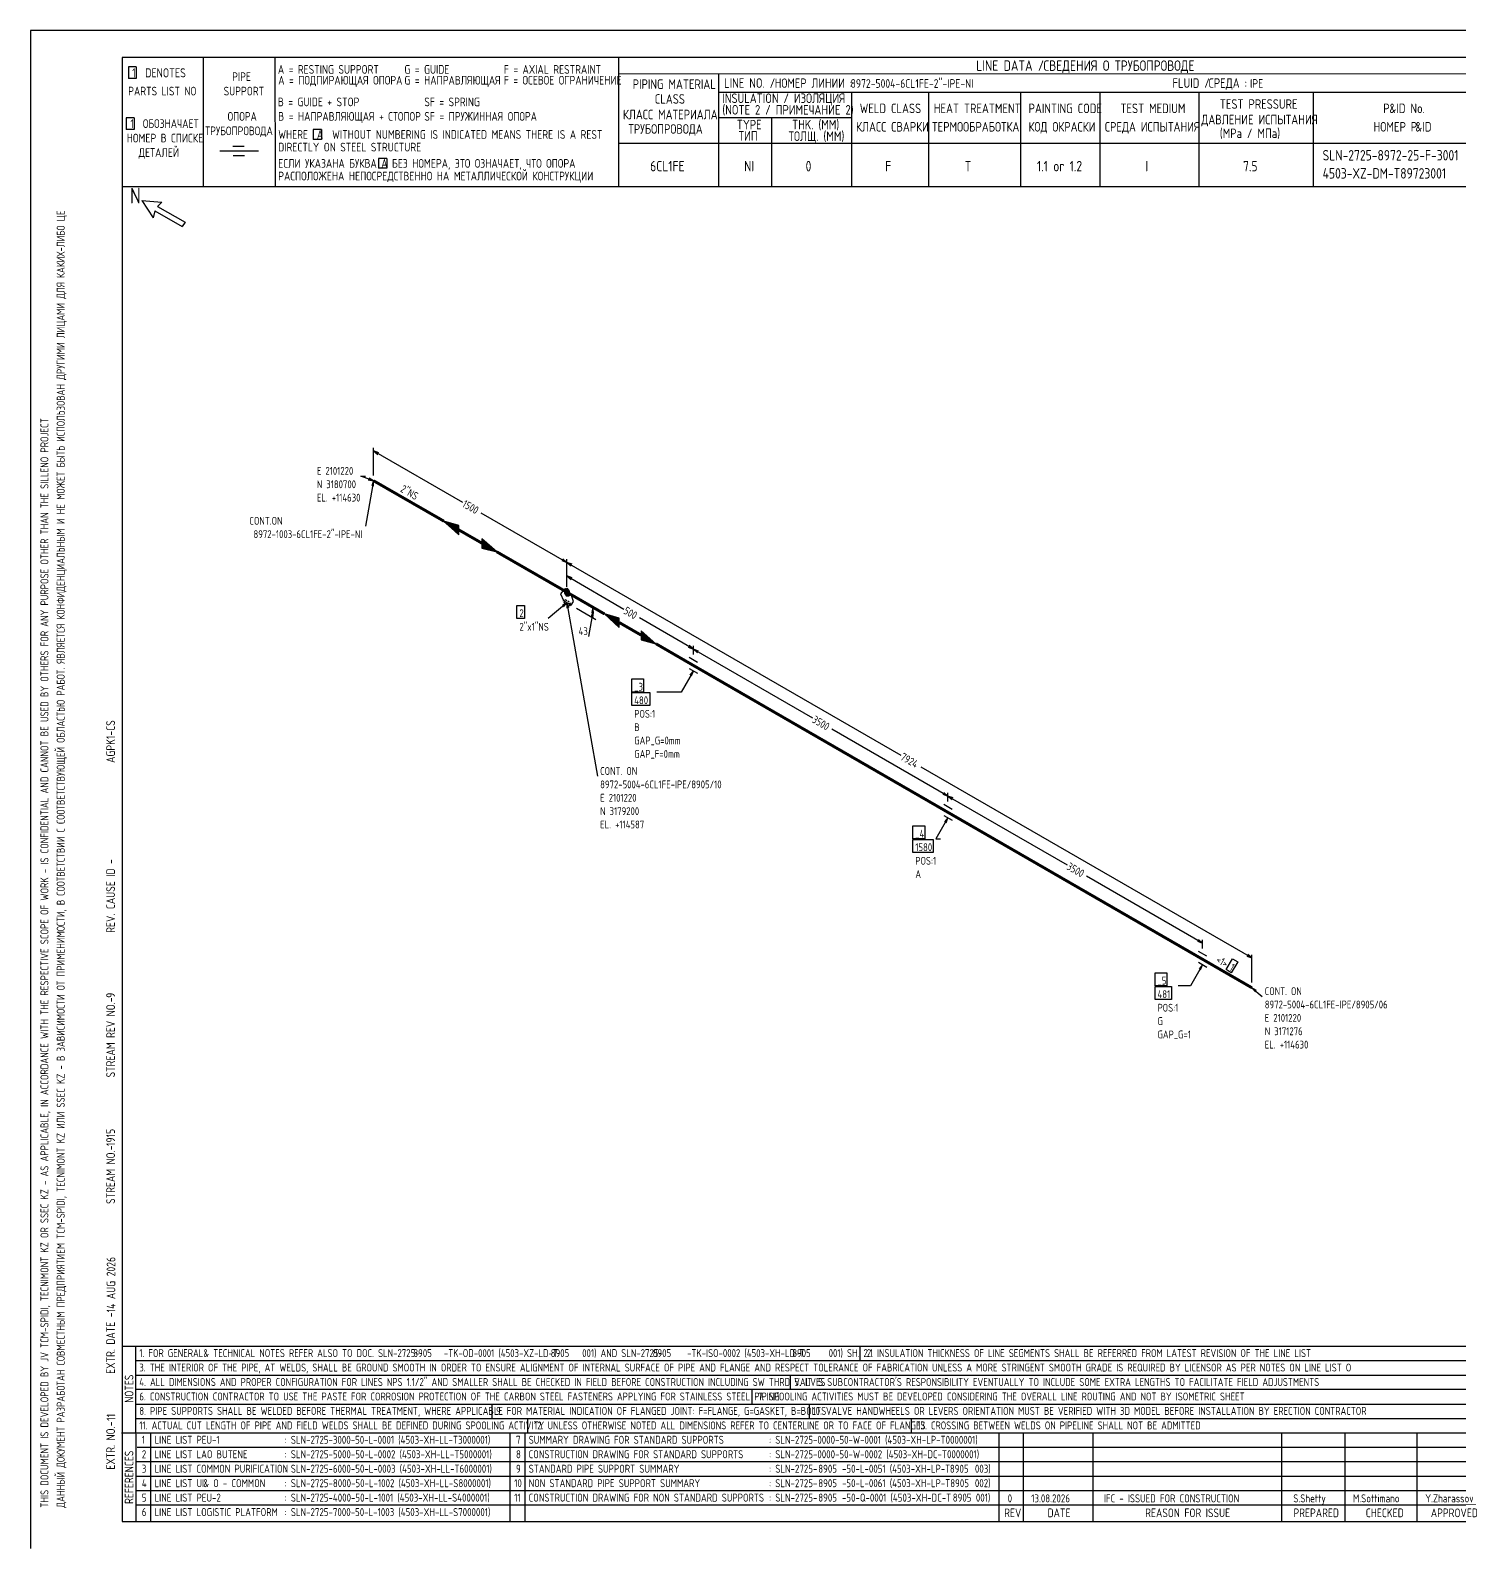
# Model space of a CAD drawing. Extents: x -1005 to 594, y -998 to 420.
# Drawn here: x 0 to 395.3, y 0 to 420 of the extents above; entities that cross this region are included whole.
import ezdxf

# ---------------------------------------------------------------- set-up
doc = ezdxf.new("R2010")
doc.units = 0
doc.linetypes.add('GT100', pattern=[0.8, 0.533333, -0.266667])
doc.styles.add('TTFN17', font='GOST type A')

msp = doc.modelspace()

# ---------------------------------------------------------------- linework, layer by layer
at = {"layer": 'GT_1', "flags": 128}
for points in [[(0, 420), (0, 0)], [(594, 420), (0, 420)], [(589.1, 412.5), (25.4, 412.5)], [(25.4, 412.5), (25.4, 7.5)], [(47.8, 412.5), (47.8, 376.7)], [(67.6, 412.5), (67.7, 376.7)], [(162.7, 412.5), (162.7, 376.7)], [(29.3, 409.9), (27.1, 409.9)], [(27.1, 409.9), (27.1, 406.7)], [(29.3, 409.9), (29.3, 406.7)], [(589.1, 408), (162.7, 407.9)], [(190.3, 407.8), (190.3, 376.7)], [(29.3, 406.7), (27.1, 406.7)], [(190.3, 402.9), (402.7, 402.9)], [(227.1, 402.9), (227.1, 376.7)], [(248.4, 402.9), (248.4, 376.8)], [(273.9, 402.9), (273.9, 376.7)], [(295.8, 402.9), (295.8, 376.7)], [(323.2, 402.9), (323.2, 376.7)], [(354.8, 402.9), (354.8, 376.8)], [(28.7, 395.8), (26.5, 395.8)], [(26.5, 395.8), (26.5, 392.6)], [(28.7, 395.8), (28.7, 392.6)], [(227.1, 395.8), (190.3, 395.8)], [(205, 395.8), (205, 376.7)], [(28.7, 392.6), (26.5, 392.6)], [(80.5, 392.6), (78.2, 392.6)], [(78.2, 392.6), (78.2, 389.8)], [(80.5, 392.6), (80.5, 389.8)], [(63.1, 386.6), (52.4, 386.6)], [(59.1, 387.9), (56, 387.9)], [(80.5, 389.8), (78.2, 389.8)], [(230.2, 388.7), (162.7, 388.7)], [(402.7, 388.7), (226.9, 388.7)], [(59.2, 385.3), (56.1, 385.3)], [(98.6, 384.6), (96.3, 384.6)], [(96.3, 384.6), (96.3, 381.9)], [(98.6, 384.6), (98.6, 381.9)], [(98.6, 381.9), (96.3, 381.9)], [(402.7, 376.7), (25.4, 376.7)], [(30.8, 372.9), (34, 368.1)], [(30.8, 372.9), (36.4, 372.5)], [(34.4, 370.1), (34, 368.1)], [(34.4, 370.1), (42, 365.7)], [(36.4, 372.5), (35.2, 371.3)], [(35.2, 371.3), (42.8, 366.9)], [(42.8, 366.9), (42, 365.7)], [(94.95, 296.9), (94.95, 304.55)], [(96.38, 303.12), (94.95, 303.65), (96.08, 302.68)], [(94.95, 303.65), (119.55, 289.48)], [(94.95, 295.4), (91.42, 296.68), (92.7, 296.68)], [(94.95, 295.4), (92.7, 282.88)], [(93.45, 295.62), (94.95, 295.4), (93.67, 296.15)], [(94.95, 293.9), (94.95, 295.4), (94.42, 293.98)], [(148.43, 272.82), (124.65, 286.48)], [(114.38, 284.23), (118.5, 280.48), (118.5, 283.02), (114.38, 284.23), (118.5, 280.62), (118.5, 282.95), (114.75, 284), (118.5, 280.85), (118.5, 282.73), (115.12, 283.77), (118.5, 281), (118.5, 282.57), (115.5, 283.55), (118.5, 281.15), (118.5, 282.43), (115.95, 283.32), (118.5, 281.3), (118.5, 282.27), (116.33, 283.1), (118.5, 281.52), (118.5, 282.05), (116.7, 282.88), (118.5, 281.68), (118.5, 281.9), (117.15, 282.65), (118.5, 281.82)], [(124.88, 278.15), (124.88, 276.8), (129, 275.75), (124.88, 279.35), (124.88, 276.95), (128.62, 275.98), (124.88, 279.27), (124.88, 277.18), (128.18, 276.2), (124.88, 279.05), (124.88, 277.32), (127.8, 276.5), (124.88, 278.9), (124.88, 277.48), (127.42, 276.65), (124.88, 278.75), (124.88, 277.62), (126.97, 276.95), (124.88, 278.6), (124.88, 277.85), (126.67, 277.1), (124.88, 278.38), (124.88, 278), (126.22, 277.4), (124.88, 278.23), (124.88, 278.15), (129, 275.75)], [(147, 273.35), (148.43, 272.82), (147.3, 273.8)], [(148.43, 267.57), (148.43, 273.73)], [(148.43, 266.07), (148.43, 273.73)], [(149.85, 272.3), (148.43, 272.82), (149.55, 271.85)], [(148.43, 272.82), (240.75, 219.5)], [(148.43, 266.07), (148.43, 269.98)], [(149.85, 268.55), (148.43, 269.07), (149.55, 268.1)], [(148.43, 269.07), (164.18, 259.93)], [(148.43, 264.57), (147.45, 265.18), (146.62, 264.12), (147.45, 262.25), (149.55, 260.98), (150.22, 262.02), (149.55, 263.98), (148.43, 264.57)], [(149.03, 263.6), (148.43, 263.45), (147.82, 264.27), (147.82, 265.55), (148.43, 265.7), (149.03, 264.88), (149.03, 263.6)], [(147.82, 265.4), (148.64, 265.4)], [(147.82, 265.2), (148.79, 265.2)], [(147.82, 265), (148.93, 265)], [(147.82, 264.8), (149.03, 264.8)], [(147.82, 264.6), (149.03, 264.6)], [(134.55, 260.9), (136.72, 260.9), (136.72, 257.3), (134.55, 257.3), (134.55, 260.9)], [(148.43, 261.65), (143.25, 257.3)], [(147.45, 260.52), (148.43, 261.65), (147.15, 260.9)], [(147.82, 264.4), (149.03, 264.4)], [(147.88, 264.2), (149.03, 264.2)], [(148.03, 264), (149.03, 264)], [(148.17, 263.8), (149.03, 263.8)], [(148.32, 263.6), (149.03, 263.6)], [(148.95, 260.23), (148.43, 261.65), (148.43, 260.15)], [(148.43, 261.65), (156.9, 213.65)], [(151.05, 263.07), (156.38, 260)], [(155.78, 258.95), (155.55, 260.45), (155.32, 258.95)], [(155.55, 260.45), (155.55, 259.02)], [(151.05, 260.15), (156.38, 257.07)], [(155.55, 259.02), (154.35, 252.35)], [(155.55, 257.52), (155.55, 259.02), (155.03, 257.6)], [(155.32, 259.02), (155.55, 257.52), (155.78, 259.02)], [(155.55, 257.52), (155.55, 259.02)], [(158.78, 258.57), (162.9, 254.82), (162.9, 257.38), (158.78, 258.57), (162.9, 254.97), (162.9, 257.3), (159.15, 258.35), (162.9, 255.2), (162.9, 257.07), (159.53, 258.12), (162.9, 255.35), (162.9, 256.93), (159.9, 257.9), (162.9, 255.5), (162.9, 256.77), (160.35, 257.68), (162.9, 255.65), (162.9, 256.62), (160.72, 257.45), (162.9, 255.88), (162.9, 256.4), (161.1, 257.23), (162.9, 256.02), (162.9, 256.25), (161.55, 257), (162.9, 256.18)], [(183.38, 248.82), (168.45, 257.45)], [(168.9, 252.72), (168.9, 251.38), (173.03, 250.32), (168.9, 253.93), (168.9, 251.53), (172.65, 250.55), (168.9, 253.85), (168.9, 251.75), (172.2, 250.78), (168.9, 253.62), (168.9, 251.9), (171.82, 251.07), (168.9, 253.47), (168.9, 252.05), (171.45, 251.22), (168.9, 253.32), (168.9, 252.2), (171, 251.53), (168.9, 253.18), (168.9, 252.43), (170.7, 251.68), (168.9, 252.95), (168.9, 252.57), (170.25, 251.97), (168.9, 252.8), (168.9, 252.72), (173.03, 250.32)], [(181.95, 249.35), (183.38, 248.82), (182.25, 249.8)], [(183.38, 247.32), (183.38, 249.72)], [(183.38, 247.32), (183.38, 249.72)], [(184.8, 248.3), (183.38, 248.82), (184.5, 247.85)], [(183.38, 248.82), (216.3, 229.85)], [(184.57, 245.15), (182.25, 246.5)], [(166.35, 240.57), (169.57, 240.57), (169.57, 236.97), (166.35, 236.97), (166.35, 240.57)], [(183.38, 242.82), (180, 236.97), (173.25, 236.97)], [(182.25, 243.5), (184.57, 242.15)], [(182.85, 241.4), (183.38, 242.82), (182.4, 241.7)], [(166.35, 236.82), (171.3, 236.82), (171.3, 233.22), (166.35, 233.22), (166.35, 236.82)], [(253.8, 208.18), (221.7, 226.7)], [(337.88, 163.4), (246.38, 216.2)], [(252.38, 208.7), (253.8, 208.18), (252.68, 209.15)], [(255, 204.5), (252.68, 205.85)], [(253.8, 206.68), (253.8, 209.07)], [(253.8, 206.68), (253.8, 209.07)], [(255.22, 207.65), (253.8, 208.18), (254.93, 207.2)], [(253.8, 208.18), (286.73, 189.2)], [(253.8, 202.18), (250.43, 196.32), (251.78, 196.32)], [(252.68, 202.85), (255, 201.5)], [(253.28, 200.75), (253.8, 202.18), (252.82, 201.05)], [(244.05, 199.93), (247.43, 199.93), (247.43, 196.32), (244.05, 196.32), (244.05, 199.93)], [(244.05, 196.18), (249.75, 196.18), (249.75, 192.57), (244.05, 192.57), (244.05, 196.18)], [(324.23, 167.53), (292.12, 186.05)], [(322.8, 168.05), (324.23, 167.53), (323.1, 168.5)], [(324.23, 166.03), (324.23, 168.43)], [(325.43, 163.85), (323.1, 165.2)], [(336.45, 163.93), (337.88, 163.4), (336.75, 164.38)], [(337.88, 156.65), (337.88, 164.3)], [(324.23, 161.53), (320.85, 155.68), (317.48, 155.68)], [(323.1, 162.2), (325.43, 160.85)], [(323.7, 160.1), (324.23, 161.53), (323.25, 160.4)], [(332.48, 163.18), (333.98, 162.35), (332.18, 159.28), (330.75, 160.18), (332.48, 163.18)], [(311.1, 159.28), (314.32, 159.28), (314.32, 155.68), (311.1, 155.68), (311.1, 159.28)], [(311.1, 155.53), (315.6, 155.53), (315.6, 151.93), (311.1, 151.93), (311.1, 155.53)], [(339.15, 154.4), (337.88, 155.15), (338.85, 154.03)], [(337.88, 155.15), (340.73, 152.75)], [(25.3, 56), (402.7, 56)], [(29.1, 56), (29.2, 7.5)], [(229.4, 56), (229.4, 52)], [(29.1, 52), (402.7, 52)], [(29.1, 48), (402.7, 48)], [(210.2, 48), (210.2, 44)], [(402.7, 44), (29.1, 44)], [(199.6, 44), (199.6, 40)], [(29.2, 40), (402.7, 40)], [(127.6, 40), (127.6, 36)], [(215.4, 40), (215.4, 36)], [(29.1, 36), (402.7, 36)], [(137.5, 36), (137.5, 32)], [(243.6, 36), (243.6, 32)], [(25.2, 32), (402.7, 32)], [(33.2, 32), (33.2, 7.6)], [(132.6, 32), (132.6, 7.6)], [(136.8, 32), (136.8, 7.6)], [(267.9, 32), (267.9, 7.5)], [(274.6, 32), (274.6, 7.5)], [(293.9, 32), (293.9, 7.5)], [(346.1, 32), (346.1, 7.5)], [(363.6, 32), (363.6, 7.5)], [(383.5, 32), (383.5, 7.5)], [(402.7, 28), (29.5, 28)], [(402.7, 24), (29.1, 24)], [(402.7, 20), (29.1, 20)], [(402.7, 16), (29.1, 16)], [(402.7, 12), (29.2, 12)], [(25.4, 7.5), (589.1, 7.5)], [(0, 0), (0, 0)]]:
    msp.add_lwpolyline(points, dxfattribs=at)
at = {"layer": 'GT_1', "const_width": 0.8, "flags": 128}
for points in [[(94.95, 295.4), (114.38, 284.23)], [(118.5, 281.82), (124.88, 278.15)], [(129, 275.75), (148.43, 264.57)], [(148.43, 264.57), (158.78, 258.57)], [(162.9, 256.18), (168.9, 252.72)], [(173.03, 250.32), (183.38, 244.32)], [(183.38, 244.32), (253.8, 203.68)], [(253.8, 203.68), (324.23, 163.03)], [(324.23, 163.03), (337.88, 155.15)]]:
    msp.add_lwpolyline(points, dxfattribs=at)
at = {"layer": 'GT_1', "linetype": 'GT100', "flags": 128}
msp.add_lwpolyline([(147.82, 261.35), (147.45, 262.18), (147.82, 262.62), (149.03, 261.95), (149.4, 261.12), (149.03, 260.68), (147.82, 261.35)], dxfattribs=at)

# ---------------------------------------------------------------- texts
at = {"layer": 'GT_1', "style": 'TTFN17'}
for s, height, p in [('LINE DATA /', 2.8875, (261.63, 408.8)), ('СВЕДЕНИЯ О ТРУБОПРОВОДЕ', 2.8875, (280.23, 408.8)), (' 1  DENOTES', 2.5025, (26.88, 407)), (' PIPE', 2.406, (54.56, 406)), ('A = RESTING SUPPORT', 2.4062, (68.46, 408)), ('A = ПОДПИРАЮЩАЯ ОПОРА', 2.4062, (68.56, 405)), ('G = GUIDE', 2.406, (103.46, 408)), ('G = НАПРАВЛЯЮЩАЯ', 2.4062, (103.46, 405)), ('F = AXIAL RESTRAINT', 2.4062, (130.96, 408)), ('F = ОСЕВОЕ ОГРАНИЧЕНИЕ', 2.4062, (130.96, 405)), ('PARTS LIST NO', 2.4062, (27.06, 402)), ('SUPPORT', 2.406, (53.46, 402)), ('PIPING MATERIAL', 2.6469, (166.6, 403.8)), ('LINE NO. /', 2.647, (191.9, 404.1)), ('НОМЕР ЛИНИИ :', 2.5987, (205.89, 404.1)), ('8972-5004-6CL1FE-2"-IPE-NI', 2.4062, (226.86, 404.1)), ('FLUID /', 2.647, (315.9, 404.1)), ('СРЕДА :', 2.647, (325.9, 404.1)), ('IPE', 2.406, (337.36, 404.1)), ('B = GUIDE + STOP', 2.4062, (68.46, 399)), ('SF = SPRING', 2.4062, (108.96, 399)), ('CLASS', 2.647, (172.7, 399.7)), ('(NOTE 2 / ПРИМЕЧАНИЕ 2)', 2.6469, (191.4, 396.7)), ('INSULATION / ИЗОЛЯЦИЯ', 2.6469, (191.4, 399.9)), ('WELD CLASS', 2.647, (229.4, 397.1)), ('HEAT TREATMENT', 2.6469, (249.9, 397.1)), ('PAINTING CODE', 2.6469, (276.1, 397.1)), ('TEST MEDIUM', 2.6469, (301.5, 397.1)), ('TEST PRESSURE', 2.6469, (329, 398.3)), ('P', 2.65, (374.2, 397.1)), ('&ID No.', 2.647, (375.91, 397.1)), (' 1  ОБОЗНАЧАЕТ', 2.4062, (26.46, 393)), ('ОПОРА', 2.406, (54.56, 395)), ('B = НАПРАВЛЯЮЩАЯ + СТОПОР', 2.4062, (68.56, 395)), ('SF = ПРУЖИННАЯ ОПОРА', 2.4062, (108.96, 395)), ('КЛАСС МАТЕРИАЛА', 2.6469, (163.9, 395.4)), ('TYPE', 2.647, (195.4, 392.6)), ('THK. (MM)', 2.647, (210.7, 392.6)), ('ДАВЛЕНИЕ ИСПЫТАНИЯ', 2.6469, (323.9, 394)), ('НОМЕР В СПИСКЕ', 2.4062, (26.66, 389)), ('ТРУБОПРОВОДА', 2.4062, (48.36, 391)), ('WHERE  A  WITHOUT NUMBERING IS INDICATED MEANS THERE IS A REST', 2.4062, (68.56, 390)), ('ТРУБОПРОВОДА', 2.6469, (165.4, 391.4)), ('ТИП', 2.647, (195.9, 389.5)), ('ТОЛЩ. (ММ)', 2.647, (209.7, 389.4)), ('КЛАСС СВАРКИ', 2.6469, (228.4, 392)), ('ТЕРМООБРАБОТКА', 2.6469, (249.4, 392)), ('КОД ОКРАСКИ', 2.6469, (276.1, 392)), ('СРЕДА ИСПЫТАНИЯ', 2.6469, (297.2, 392)), ('(MPa / МПа)', 2.6469, (329, 390.2)), ('НОМЕР P', 2.647, (371.5, 392)), ('&ID', 2.647, (383.1, 392)), ('ДЕТАЛЕЙ', 2.406, (29.96, 385)), ('DIRECTLY ON STEEL STRUCTURE', 2.4062, (68.56, 386.5)), ('SLN-2725-8972-25-F-3001', 2.8875, (357.43, 384)), ('ЕСЛИ УКАЗАНА БУКВА A БЕЗ НОМЕРА, ЭТО ОЗНАЧАЕТ, ЧТО ОПОРА', 2.4062, (68.56, 382)), ('6CL1FE', 2.888, (171.43, 381)), ('NI', 2.888, (197.43, 381)), ('0', 2.89, (214.43, 381)), ('F', 2.89, (236.43, 381)), ('T', 2.89, (258.43, 381)), ('1.1 or 1.2', 2.888, (278.43, 381)), ('I', 2.89, (308.43, 381)), ('7.5', 2.888, (335.43, 381)), ('РАСПОЛОЖЕНА НЕПОСРЕДСТВЕННО НА МЕТАЛЛИЧЕСКОЙ КОНСТРУКЦИИ', 2.4062, (68.56, 378.5)), ('4503-XZ-DM-T89723001', 2.8875, (357.43, 379)), ('N', 4.33, (27.55, 372.1)), ('E 2101220', 2.166, (79.24, 297.05)), ('N 3180700', 2.166, (79.24, 293.35)), ('EL. +114630', 2.1656, (79.24, 289.65)), ('CONT.ON', 2.166, (60.6, 283.25)), (' 8972-1003-6CL1FE-2"-IPE-NI', 2.1656, (60.6, 279.55)), ('2', 2.17, (135.26, 257.68)), ('2"x1"NS', 2.166, (135.26, 253.93)), ('43', 2.166, (151.65, 252.72)), ('_3', 2.166, (167.04, 237.35)), ('480', 2.166, (167.04, 233.6)), ('POS:1', 2.166, (167.04, 229.85)), ('B', 2.17, (167.04, 226.15)), ('GAP_G=0mm', 2.166, (167.04, 222.46)), ('GAP_F=0mm', 2.166, (167.04, 218.76)), ('CONT. ON', 2.166, (157.6, 214.03)), ('8972-5004-6CL1FE-IPE/8905/10', 2.1656, (157.6, 210.33)), ('E 2101220', 2.166, (157.6, 206.63)), ('N 3179200', 2.166, (157.6, 202.93)), ('EL. +114587', 2.1656, (157.6, 199.24)), ('_4', 2.166, (244.78, 196.7)), ('1580', 2.166, (244.78, 192.95)), ('POS:1', 2.166, (244.78, 189.2)), ('A', 2.17, (244.78, 185.5)), ('_5', 2.166, (311.77, 156.05)), ('481', 2.166, (311.77, 152.3)), ('CONT. ON', 2.166, (341.43, 153.12)), ('8972-5004-6CL1FE-IPE/8905/06', 2.1656, (341.43, 149.43)), ('POS:1', 2.166, (311.77, 148.55)), ('G', 2.17, (311.77, 144.85)), ('E 2101220', 2.166, (341.43, 145.73)), ('GAP_G=1', 2.166, (311.77, 141.16)), ('N 3171276', 2.166, (341.43, 142.03)), ('EL. +114630', 2.1656, (341.43, 138.34)), ('1. FOR GENERAL', 2.1849, (30.13, 53)), ('& TECHNICAL NOTES REFER ALSO TO DOC. SLN-2725-      -TK-OD-0001 (4503-XZ-LD-T      001) AND SLN-2725-      -TK-ISO-0002 (4503-XH-LD-T      001) SH. 2.1', 2.18487, (47.87, 53)), ('8905', 2.185, (105.93, 53)), ('8905', 2.185, (143.93, 53)), ('8905', 2.185, (172.13, 53)), ('8905', 2.185, (210.73, 53)), ('2. INSULATION THICKNESS OF LINE SEGMENTS SHALL BE REFERRED FROM LATEST REVISION OF THE LINE LIST', 2.1849, (231.33, 53)), ('3. THE INTERIOR OF THE PIPE, AT WELDS, SHALL BE GROUND SMOOTH IN ORDER TO ENSURE ALIGNMENT OF INTERNAL SURFACE OF PIPE AND FLANGE AND RESPECT TOLERANCE OF FABRICATION UNLESS A MORE STRINGENT SMOOTH GRADE IS REQUIRED BY LICENSOR AS PER NOTES ON LINE LIST O', 2.18487, (30.13, 49)), ('4. ALL DIMENSIONS AND PROPER CONFIGURATION FOR LINES NPS 1.1/2" AND SMALLER SHALL BE CHECKED IN FIELD BEFORE CONSTRUCTION INCLUDING SW THRD VALVES', 2.18487, (30.13, 45)), ("5. IT IS SUBCONTRACTOR'S RESPONSIBILITY EVENTUALLY TO INCLUDE SOME EXTRA LENGTHS TO FACILITATE FIELD ADJUSTMENTS", 2.18487, (211.33, 45)), ('6. CONSTRUCTION CONTRACTOR TO USE THE PASTE FOR CORROSION PROTECTION OF THE CARBON STEEL FASTENERS APPLYING FOR STAINLESS STEEL PIPING', 2.18487, (30.13, 41)), ('7. SPOOLING ACTIVITIES MUST BE DEVELOPED CONSIDERING THE OVERALL LINE ROUTING AND NOT BY ISOMETRIC SHEET', 2.18487, (201.33, 41)), ('8. PIPE SUPPORTS SHALL BE WELDED BEFORE THERMAL TREATMENT, WHERE APPLICABLE', 2.1849, (30.13, 37)), ('9. FOR MATERIAL INDICATION OF FLANGED JOINT: F=FLANGE, G=GASKET, B=BOLTS', 2.1849, (128.83, 37)), ('10. VALVE HANDWHEELS OR LEVERS ORIENTATION MUST BE VERIFIED WITH 3D MODEL BEFORE INSTALLATION BY ERECTION CONTRACTOR', 2.18487, (216.33, 37)), ('11. ACTUAL CUT LENGTH OF PIPE AND FIELD WELDS SHALL BE DEFINED DURING SPOOLING ACTIVITY', 2.1849, (30.13, 33)), ('12. UNLESS OTHERWISE NOTED ALL DIMENSIONS REFER TO CENTERLINE OR TO FACE OF FLANGES', 2.1849, (139.33, 33)), ('13. CROSSING BETWEEN WELDS ON PIPELINE SHALL NOT BE ADMITTED', 2.1849, (245.33, 33)), ('1', 2.21, (30.83, 29)), ('LINE LIST PEU-1', 2.2138, (34.33, 29)), (': SLN-2725-3000-50-L-0001 (4503-XH-LL-T3000001)', 2.2138, (70.33, 29)), ('7', 2.21, (134.33, 29)), ('SUMMARY DRAWING FOR STANDARD SUPPORTS', 2.2138, (137.83, 29)), (': SLN-2725-0000-50-W-0001 (4503-XH-LP-T0000001)', 2.2138, (204.33, 29)), ('2', 2.21, (30.83, 25)), ('LINE LIST LAO BUTENE', 2.2138, (34.33, 25)), (': SLN-2725-5000-50-L-0002 (4503-XH-LL-T5000001)', 2.2138, (70.33, 25)), ('8', 2.21, (134.33, 25)), ('CONSTRUCTION DRAWING FOR STANDARD SUPPORTS', 2.2138, (137.83, 25)), (': SLN-2725-0000-50-W-0002 (4503-XH-DC-T0000001)', 2.2138, (204.33, 25)), ('3', 2.21, (30.83, 21)), ('LINE LIST COMMON PURIFICATION', 2.2138, (34.33, 21)), (': SLN-2725-6000-50-L-0003 (4503-XH-LL-T6000001)', 2.2138, (70.33, 21)), ('9', 2.21, (134.33, 21)), ('STANDARD PIPE SUPPORT SUMMARY', 2.2138, (137.83, 21)), (': SLN-2725-      -50-L-0051 (4503-XH-LP-T      003)', 2.2138, (204.33, 21)), ('8905', 2.214, (217.93, 21)), ('8905', 2.214, (254.33, 21)), ('4', 2.21, (30.83, 17)), ('LINE LIST UI', 2.2138, (34.33, 17)), ('& O - COMMON', 2.2138, (47.85, 17)), (': SLN-2725-8000-50-L-1002 (4503-XH-LL-S8000001)', 2.2138, (70.33, 17)), ('10', 2.214, (133.83, 17)), ('NON STANDARD PIPE SUPPORT SUMMARY', 2.2138, (137.83, 17)), (': SLN-2725-      -50-L-0061 (4503-XH-LP-T      002)', 2.2138, (204.33, 17)), ('8905', 2.214, (217.93, 17)), ('8905', 2.214, (254.43, 17)), ('5', 2.21, (30.83, 13)), ('LINE LIST PEU-2', 2.2138, (34.33, 13)), (': SLN-2725-4000-50-L-1001 (4503-XH-LL-S4000001)', 2.2138, (70.33, 13)), ('11', 2.214, (133.83, 13)), ('CONSTRUCTION DRAWING FOR NON STANDARD SUPPORTS', 2.2138, (137.83, 13)), (': SLN-2725-      -50-Q-0001 (4503-XH-DC-T      001)', 2.2138, (204.33, 13)), ('8905', 2.214, (217.93, 13)), ('8905', 2.214, (255.13, 13)), ('0', 2.21, (270.33, 12.8)), ('13.08.2026', 2.214, (276.83, 12.8)), ('IFC - ISSUED FOR CONSTRUCTION', 2.2138, (296.93, 12.8)), ('S.Shetty', 2.214, (349.33, 12.8)), ('M.Sottimano', 2.2138, (365.83, 12.8)), ('Y.Zharassov', 2.2138, (385.83, 12.8)), ('6', 2.21, (30.83, 9)), ('LINE LIST LOGISTIC PLATFORM', 2.2138, (34.33, 9)), (': SLN-2725-7000-50-L-1003 (4503-XH-LL-S7000001)', 2.2138, (70.33, 9)), ('REV', 2.406, (269.36, 8.7)), ('DATE', 2.406, (281.36, 8.7)), ('REASON FOR ISSUE', 2.4062, (308.36, 8.7)), ('PREPARED', 2.406, (349.36, 8.7)), ('CHECKED', 2.406, (369.36, 8.7)), ('APPROVED', 2.406, (387.36, 8.7))]:
    msp.add_text(s, height=height, dxfattribs=at).set_placement(p)
for s, height, rotation, p in [('ДАННЫЙ ДОКУМЕНТ РАЗРАБОТАН СОВМЕСТНЫМ ПРЕДПРИЯТИЕМ TCM-SPIDI, TECNIMONT KZ ИЛИ SSEC KZ - В ЗАВИСИМОСТИ ОТ ПРИМЕНИМОСТИ, В СООТВЕТСТВИИ С СООТВЕТСТВУЮЩЕЙ ОБЛАСТЬЮ РАБОТ. ЯВЛЯЕТСЯ КОНФИДЕНЦИАЛЬНЫМ И НЕ МОЖЕТ БЫТЬ ИСПОЛЬЗОВАН ДРУГИМИ ЛИЦАМИ ДЛЯ КАКИХ-ЛИБО ЦЕ', 2.21375, 90, (9.5, 11.33)), ('THIS DOCUMENT IS DEVELOPED BY JV TCM-SPIDI, TECNIMONT KZ OR SSEC KZ - AS APPLICABLE, IN ACCORDANCE WITH THE RESPECTIVE SCOPE OF WORK - IS CONFIDENTIAL AND CANNOT BE USED BY OTHERS FOR ANY PURPOSE OTHER THAN THE SILLENO PROJECT', 2.21375, 90, (5, 11.33)), ('2"NS', 2.166, -30, (102.13, 292.51)), ('1500', 2.166, -30, (119.25, 288.35)), ('500', 2.166, -30, (163.87, 258.82)), ('AGPK1-CS', 2.406, 90, (23.4, 217.36)), ('3500', 2.166, -30, (216.01, 228.69)), ('7924', 2.166, -30, (240.44, 218.38)), ('REV. CAUSE ID -', 2.4062, 90, (23.4, 170.36)), ('3500', 2.166, -30, (286.44, 188.04)), ('<1>', 2.166, -30, (327.72, 162.27)), ('1', 2.17, -30, (331.49, 160.09)), ('9', 2.41, 90, (23.4, 152.36)), ('STREAM REV NO.-', 2.4062, 90, (23.4, 130.36)), ('1915', 2.406, 90, (23.4, 111.36)), ('STREAM NO.-', 2.4062, 90, (23.4, 95.36)), ('14 AUG 2026', 2.4062, 90, (23.5, 65.36)), ('EXTR. DATE -', 2.4062, 90, (23.4, 48.36)), ('NOTES', 2.406, 90, (28.5, 40.36)), ('EXTR. NO.-', 2.406, 90, (23.4, 21.86)), ('11', 2.406, 90, (23.5, 35.36)), ('REFERENCES', 2.406, 90, (28.5, 12.36))]:
    msp.add_text(s, height=height, rotation=rotation, dxfattribs=at).set_placement(p)

doc.saveas('drawing.dxf')
